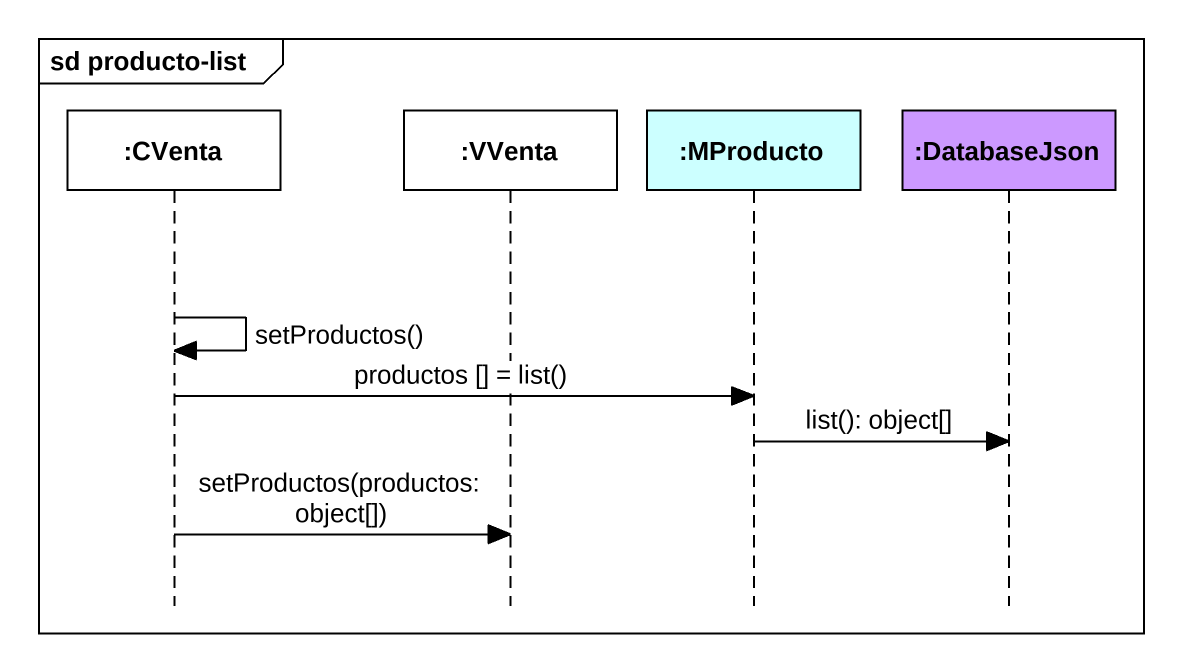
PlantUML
@startuml
mainframe sd producto-list
hide footbox
participant ":CVenta" as CVenta
participant ":VVenta" as VVenta
participant ":MProducto" as MProducto #CCFFFF
participant ":DatabaseJson" as DatabaseJson #CC99FF

CVenta -> CVenta : setProductos()
CVenta -> MProducto : productos [] = list()
MProducto -> DatabaseJson : list(): object[]
CVenta -> VVenta : setProductos(productos: object[])
@enduml
